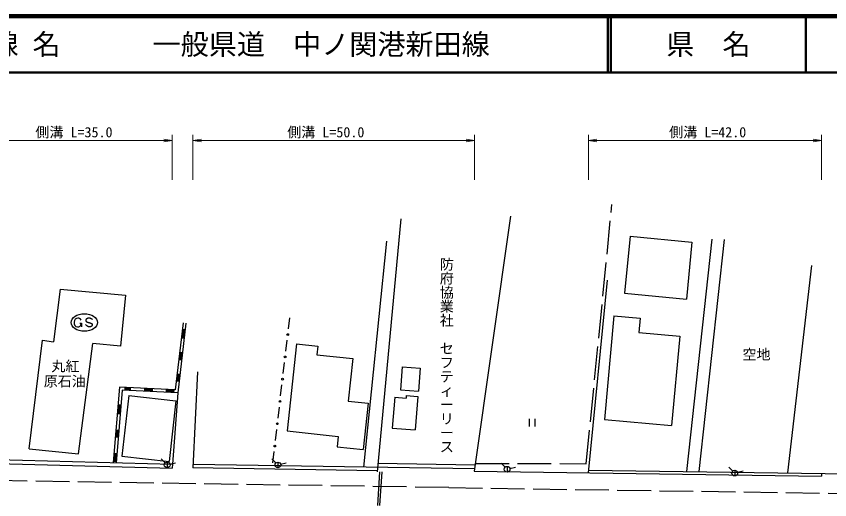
# Model space of a CAD drawing. Units: millimetres, scale not verified. Extents: x 40000 to 680000, y 20000 to 380000.
# Drawn here: x 192484 to 337223, y 293864 to 380000 of the extents above; entities that cross this region are included whole.
import ezdxf
from ezdxf.enums import TextEntityAlignment as Align

# ---------------------------------------------------------------- set-up
doc = ezdxf.new("R2010")
doc.units = ezdxf.units.MM
doc.header["$LTSCALE"] = 1000
doc.linetypes.add('DASHED', pattern=[7.5, 6, -1.5])
for name, color, linetype, lineweight in [('M-BGD', 7, 'Continuous', 25), ('M-BGD-EXST', 7, 'Continuous', 25), ('M-BMK-HTXT', 7, 'Continuous', 13), ('M-STR-HTXT', 7, 'Continuous', 13), ('M-TTL', 2, 'Continuous', 140), ('M-TTL-LINE', 7, 'Continuous', 50)]:
    doc.layers.add(name, color=color, linetype=linetype, lineweight=lineweight)
doc.layers.add('M-TTL-TXT', color=7, linetype='Continuous')
doc.styles.add('@ＭＳ ゴシック', font='')
doc.styles.add('ＭＳ ゴシック', font='')
doc.styles.get('@ＭＳ ゴシック').set_extended_font_data('@MS Gothic')
doc.styles.get('ＭＳ ゴシック').set_extended_font_data('MS Gothic')

# ---------------------------------------------------------------- blocks, each defined once
blk = doc.blocks.new('open_arrow')
at = {"color": 0, "linetype": 'Continuous', "lineweight": -2}
blk.add_lwpolyline([(7.5, 1.25), (0, 0), (7.5, -1.25)], dxfattribs=at)

msp = doc.modelspace()

# ---------------------------------------------------------------- hatches: boundary and pattern name
at = {"layer": 'M-BGD'}
for points in [[(222343, 322629), (222524, 324190), (222027, 324247), (221846, 322687)], [(221901, 318811), (222052, 320119), (221556, 320177), (221404, 318868)], [(221459, 314993), (221600, 316215), (221103, 316272), (220962, 315050)], [(212795, 313329), (212821, 313828), (211860, 313877), (211834, 313378)], [(216703, 313128), (216729, 313628), (215385, 313697), (215359, 313197)], [(220538, 312932), (220564, 313431), (219220, 313500), (219194, 313001)], [(210967, 309214), (211098, 310792), (210600, 310833), (210469, 309256)], [(210622, 305054), (210724, 306286), (210226, 306327), (210124, 305095)], [(210260, 300698), (210379, 302121), (209880, 302163), (209762, 300739)]]:
    msp.add_hatch(color=256, dxfattribs=at).paths.add_polyline_path(points)

# ---------------------------------------------------------------- linework, layer by layer
at = {"layer": 'M-BGD', "linetype": 'DASHED'}
for p, q in [((293893, 300286), (298472, 346475)), ((274176, 300332), (293893, 300286)), ((257120, 298836), (256166, 284169)), ((257531, 298829), (256575, 284136)), ((269432, 296019), (169363, 297596)), ((269432, 296019), (364384, 294643))]:
    msp.add_line(p, q, dxfattribs=at)
at = {"layer": 'M-BGD'}
for p, q in [((260903, 343934), (256704, 298843)), ((280447, 344362), (273980, 298954)), ((301687, 340824), (300690, 330670)), ((301687, 340824), (312708, 339743)), ((316249, 340302), (311759, 298906)), ((318416, 340257), (313919, 298875)), ((254314, 299658), (258412, 339933)), ((312708, 339743), (311711, 329588)), ((333955, 335625), (329723, 298645)), ((297635, 332992), (294255, 298660)), ((200296, 331361), (199131, 322024)), ((200296, 331361), (211934, 330287)), ((211934, 330287), (211054, 321246)), ((300690, 330670), (311711, 329588)), ((240905, 324285), (241135, 326271)), ((298835, 326637), (297162, 308178)), ((298835, 326637), (303477, 326216)), ((303477, 326216), (303245, 323657)), ((222158, 325377), (220773, 313420)), ((222654, 325320), (221216, 312897)), ((222027, 324247), (222524, 324190)), ((303245, 323657), (310522, 322998)), ((310522, 322998), (309080, 307097)), ((194799, 302964), (197161, 322277)), ((197161, 322277), (199131, 322024)), ((203534, 302046), (206077, 321678)), ((211054, 321246), (206077, 321678)), ((221846, 322687), (222343, 322629)), ((240444, 320311), (240675, 322298)), ((242325, 321634), (240681, 306113)), ((242325, 321634), (246145, 321229)), ((221556, 320177), (222052, 320119)), ((246145, 321229), (245982, 319689)), ((221404, 318868), (221901, 318811)), ((245982, 319689), (252347, 319015)), ((252347, 319015), (251545, 311435)), ((239984, 316338), (240214, 318325)), ((261126, 317553), (260832, 313424)), ((261126, 317553), (264354, 317323)), ((264354, 317323), (264059, 313193)), ((221103, 316272), (221600, 316215)), ((224714, 316645), (223919, 299537)), ((220962, 315050), (221459, 314993)), ((239523, 312365), (239753, 314351)), ((210857, 313929), (209741, 300481)), ((211315, 313405), (210241, 300468)), ((220773, 313420), (210857, 313929)), ((221216, 312897), (211315, 313405)), ((211834, 313378), (211860, 313877)), ((212795, 313329), (212821, 313828)), ((215359, 313197), (215385, 313697)), ((216703, 313128), (216729, 313628)), ((219194, 313001), (219220, 313500)), ((221216, 312897), (220252, 300195)), ((220538, 312932), (220564, 313431)), ((260832, 313424), (264059, 313193)), ((212495, 312450), (211270, 301623)), ((212495, 312450), (220887, 311500)), ((220887, 311500), (219662, 300673)), ((251545, 311435), (255086, 311060)), ((259813, 312145), (259378, 306623)), ((259813, 312145), (261830, 311986)), ((261865, 312430), (261830, 311986)), ((261865, 312430), (263916, 312268)), ((263916, 312268), (263445, 306302)), ((210600, 310833), (211098, 310792)), ((239062, 308391), (239292, 310378)), ((255086, 311060), (254213, 302814)), ((210469, 309256), (210967, 309214)), ((297162, 308178), (309080, 307097)), ((210226, 306327), (210724, 306286)), ((238601, 304418), (238832, 306404)), ((240681, 306113), (249771, 305150)), ((259378, 306623), (263445, 306302)), ((210124, 305095), (210622, 305054)), ((249771, 305150), (249576, 303305)), ((194799, 302964), (203534, 302046)), ((249576, 303305), (254213, 302814)), ((185502, 301142), (220252, 300195)), ((209880, 302163), (210379, 302121)), ((211270, 301623), (219662, 300673)), ((238140, 300444), (238371, 302431)), ((185483, 300443), (220233, 299495)), ((209762, 300739), (210260, 300698)), ((220252, 300195), (220233, 299495)), ((274036, 299347), (223947, 300136)), ((274136, 300046), (256842, 300318)), ((256721, 299020), (223919, 299537)), ((273980, 298954), (335745, 298058)), ((294304, 299159), (369047, 298075)), ((335752, 298558), (335745, 298058))]:
    msp.add_line(p, q, dxfattribs=at)
for centre in [(240790, 323291), (240329, 319318), (239868, 315345), (239408, 311371), (238947, 307398), (238486, 303424)]:
    msp.add_circle(centre, 150, dxfattribs=at)
at = {"layer": 'M-BGD-EXST'}
for p, q in [((203815, 325308), (204082, 325308)), ((204082, 325308), (204082, 324642)), ((283720, 308261), (283720, 306886)), ((284751, 308261), (284751, 306886)), ((218974, 300417), (218255, 301135)), ((238669, 300417), (237950, 301135)), ((219333, 300566), (219333, 299550)), ((219823, 300190), (220804, 300452)), ((239028, 300566), (239028, 299550)), ((239518, 300190), (240499, 300452)), ((279457, 299658), (278739, 300376)), ((279816, 299807), (279816, 298791)), ((280306, 299430), (281287, 299693)), ((319965, 298979), (319247, 299697)), ((320324, 299128), (320324, 298112)), ((320815, 298751), (321796, 299014))]:
    msp.add_line(p, q, dxfattribs=at)
msp.add_lwpolyline([(206027, 325988), (206021, 325992), (206002, 326003), (205973, 326019), (205935, 326039), (205891, 326063), (205842, 326089), (205790, 326116), (205737, 326142), (205684, 326167), (205634, 326189), (205587, 326207), (205544, 326221), (205504, 326231), (205466, 326238), (205430, 326242), (205396, 326242), (205361, 326238), (205327, 326232), (205292, 326223), (205256, 326211), (205218, 326196), (205179, 326179), (205140, 326160), (205100, 326139), (205061, 326116), (205024, 326092), (204988, 326067), (204956, 326041), (204926, 326015), (204901, 325988), (204880, 325961), (204864, 325935), (204851, 325908), (204842, 325882), (204837, 325856), (204835, 325831), (204836, 325806), (204840, 325782), (204846, 325758), (204854, 325735), (204864, 325713), (204876, 325692), (204889, 325672), (204904, 325652), (204921, 325634), (204939, 325616), (204959, 325600), (204981, 325584), (205004, 325569), (205028, 325555), (205054, 325543), (205082, 325530), (205110, 325519), (205140, 325508), (205172, 325498), (205204, 325488), (205238, 325478), (205273, 325468), (205310, 325458), (205347, 325448), (205386, 325438), (205426, 325427), (205466, 325416), (205506, 325404), (205547, 325393), (205587, 325381), (205627, 325369), (205665, 325356), (205703, 325343), (205738, 325330), (205772, 325316), (205805, 325302), (205835, 325288), (205863, 325273), (205889, 325257), (205913, 325241), (205934, 325224), (205953, 325206), (205970, 325186), (205984, 325166), (205996, 325145), (206005, 325122), (206011, 325099), (206015, 325075), (206016, 325050), (206015, 325024), (206011, 324998), (206004, 324972), (205995, 324945), (205983, 324918), (205968, 324892), (205951, 324865), (205931, 324839), (205908, 324814), (205882, 324790), (205854, 324768), (205824, 324746), (205790, 324727), (205754, 324710), (205715, 324696), (205674, 324684), (205630, 324674), (205585, 324668), (205538, 324665), (205490, 324665), (205441, 324668), (205392, 324675), (205343, 324686), (205295, 324700), (205247, 324718), (205201, 324740), (205157, 324765), (205114, 324792), (205074, 324822), (205036, 324852), (205000, 324881), (204968, 324911), (204938, 324938), (204913, 324963), (204891, 324985), (204873, 325003), (204858, 325018), (204847, 325029), (204838, 325038), (204832, 325044), (204828, 325048), (204826, 325050), (204824, 325052), (204824, 325052)], dxfattribs=at)
for centre in [(219333, 300058), (239028, 300058), (279816, 299299), (320324, 298620)]:
    msp.add_circle(centre, 508, dxfattribs=at)
msp.add_ellipse((204594, 325442), major_axis=(2339, 0), ratio=0.666667, dxfattribs=at)
for start_param, end_param in [(6.2831853, 10.8281206), (5.2359814, 6.2831853)]:
    msp.add_ellipse((203425, 325442), major_axis=(0, 800), ratio=0.833335, start_param=start_param, end_param=end_param, dxfattribs=at)
at = {"layer": 'M-STR-HTXT'}
for p, q in [((184999, 357879), (220233, 357879)), ((220233, 350879), (220233, 358879)), ((223919, 350879), (223919, 358879)), ((223919, 357879), (274036, 357879)), ((274036, 350879), (274036, 358879)), ((294304, 350879), (294304, 358879)), ((294304, 357879), (335752, 357879)), ((335752, 350879), (335752, 358879))]:
    msp.add_line(p, q, dxfattribs=at)
at = {"layer": 'M-TTL'}
msp.add_line((680000, 380000), (40000, 380000), dxfattribs=at)
at = {"layer": 'M-TTL-LINE'}
for p, q in [((297750, 380000), (297750, 370000)), ((298250, 380000), (298250, 370000)), ((333000, 380000), (333000, 370000)), ((40000, 370000), (680000, 370000))]:
    msp.add_line(p, q, dxfattribs=at)

# ---------------------------------------------------------------- block references
at = {"layer": 'M-STR-HTXT', "xscale": 200, "yscale": 200, "rotation": 180}
for p in [(220233, 357879), (274036, 357879), (335752, 357879)]:
    msp.add_blockref('open_arrow', p, dxfattribs=at)
at = {"layer": 'M-STR-HTXT', "xscale": 200, "yscale": 200}
for p in [(223919, 357879), (294304, 357879)]:
    msp.add_blockref('open_arrow', p, dxfattribs=at)

# ---------------------------------------------------------------- texts
at = {"layer": 'M-BMK-HTXT', "style": '@ＭＳ ゴシック'}
msp.add_text('防府協業社\u3000セフティーリース', height=1833, rotation=270, dxfattribs=at).set_placement((269057, 319587), align=Align.MIDDLE_CENTER)
at = {"layer": 'M-BMK-HTXT', "style": 'ＭＳ ゴシック'}
for s, p in [('空地', (321688, 320667)), ('原石油', (197366, 315890))]:
    msp.add_text(s, height=1833, dxfattribs=at).set_placement(p, align=Align.TOP_LEFT)
msp.add_text('丸紅', height=1833, dxfattribs=at).set_placement((201222, 317668), align=Align.MIDDLE_CENTER)
at = {"layer": 'M-STR-HTXT', "style": 'ＭＳ ゴシック'}
for s, p in [('側溝 L=35.0', (202747, 357879)), ('側溝 L=50.0', (247561, 357879)), ('側溝 L=42.0', (315502, 357879))]:
    msp.add_text(s, height=1833, dxfattribs=at).set_placement(p, align=Align.BOTTOM_CENTER)
at = {"layer": 'M-TTL-TXT', "style": 'ＭＳ ゴシック'}
for s, p in [('路 線 名', (180380, 375000)), ('一般県道\u3000中ノ関港新田線', (216734, 375000))]:
    msp.add_text(s, height=3666, dxfattribs=at).set_placement(p, align=Align.MIDDLE_LEFT)
msp.add_text('県\u3000名', height=3666, dxfattribs=at).set_placement((315625, 375000), align=Align.MIDDLE_CENTER)

doc.saveas('drawing.dxf')
